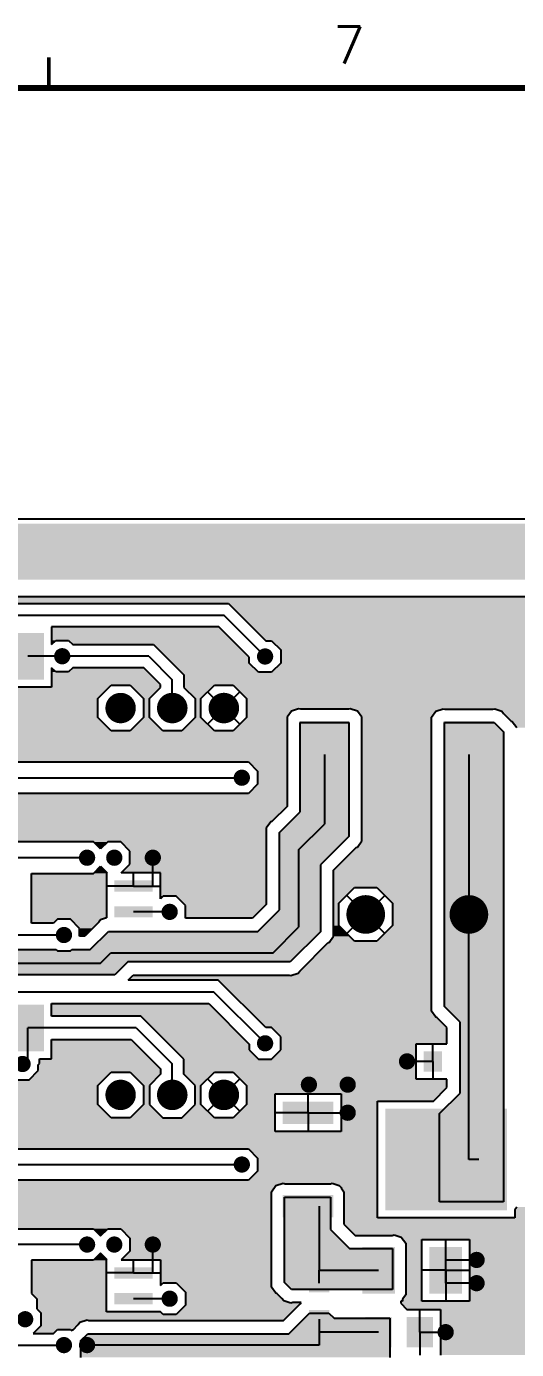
# Model space of a CAD drawing. Extents: x 295 to 953, y 10 to 290.
# Drawn here: x 782.7 to 822.5, y 182.5 to 290 of the extents above; entities that cross this region are included whole.
import ezdxf
from ezdxf.enums import TextEntityAlignment as Align

# ---------------------------------------------------------------- set-up
doc = ezdxf.new("R2010")
doc.units = 0
doc.header["$LTSCALE"] = 5
doc.header["$MEASUREMENT"] = 0
doc.layers.get('0').update_dxf_attribs({"linetype": 'CONTINUOUS', "lineweight": 25})
for name, color, linetype in [('L4-BOTTOM_GBR', 6, 'CONTINUOUS'), ('문자', 4, 'CONTINUOUS'), ('테두리', 3, 'CONTINUOUS')]:
    doc.layers.add(name, color=color, linetype=linetype)
doc.styles.get("Standard").update_dxf_attribs({"font": 'simplex.shx'})

# ---------------------------------------------------------------- blocks, each defined once
blk = doc.blocks.new('C')
at = {"layer": '테두리'}
for points, const_width in [([(307.5, 287.5), (307.5, 285)], 0.3), ([(15, 285), (15, 15), (405, 15), (405, 285), (15, 285)], 0.5)]:
    blk.add_lwpolyline(points, dxfattribs=dict(at, const_width=const_width))
at = {"layer": '문자'}
blk.add_text('7', height=3, dxfattribs=at).set_placement((331.88, 288.5), align=Align.MIDDLE)

msp = doc.modelspace()

# ---------------------------------------------------------------- linework, layer by layer
at = {"color": 7}
for points, const_width in [([(785.9, 238.83, -1), (785.24, 238.83, -1)], 0.66), ([(802.38, 238.81, -1), (801.72, 238.81, -1)], 0.66), ([(790.93, 234.62, -1), (789.7, 234.62, -1)], 1.24), ([(795.13, 234.62, -1), (793.89, 234.62, -1)], 1.24), ([(799.32, 234.62, -1), (798.08, 234.62, -1)], 1.24), ([(800.49, 228.96, -1), (799.83, 228.96, -1)], 0.66), ([(787.92, 222.46, -1), (787.26, 222.46, -1)], 0.66), ([(790.13, 222.46, -1), (789.47, 222.46, -1)], 0.66), ([(793.26, 222.46, -1), (792.6, 222.46, -1)], 0.66), ([(811.01, 217.85, -1), (809.44, 217.85, -1)], 1.57), ([(819.39, 217.85, -1), (817.82, 217.85, -1)], 1.57), ([(794.63, 218.06, -1), (793.97, 218.06, -1)], 0.66), ([(786.04, 216.18, -1), (785.38, 216.18, -1)], 0.66), ([(802.38, 207.38, -1), (801.72, 207.38, -1)], 0.66), ([(813.91, 205.91, -1), (813.25, 205.91, -1)], 0.66), ([(782.68, 205.7, -1), (782.02, 205.7, -1)], 0.66), ([(790.93, 203.19, -1), (789.7, 203.19, -1)], 1.24), ([(795.13, 203.19, -1), (793.89, 203.19, -1)], 1.24), ([(799.32, 203.19, -1), (798.08, 203.19, -1)], 1.24), ([(805.94, 204.02, -1), (805.28, 204.02, -1)], 0.66), ([(809.09, 204.02, -1), (808.43, 204.02, -1)], 0.66), ([(809.09, 201.74, -1), (808.43, 201.74, -1)], 0.66), ([(800.49, 197.53, -1), (799.83, 197.53, -1)], 0.66), ([(787.92, 191.03, -1), (787.26, 191.03, -1)], 0.66), ([(790.13, 191.03, -1), (789.47, 191.03, -1)], 0.66), ([(793.26, 191.03, -1), (792.6, 191.03, -1)], 0.66), ([(819.56, 189.78, -1), (818.9, 189.78, -1)], 0.66), ([(819.56, 187.89, -1), (818.9, 187.89, -1)], 0.66), ([(794.63, 186.63, -1), (793.97, 186.63, -1)], 0.66), ([(782.89, 184.96, -1), (782.23, 184.96, -1)], 0.66), ([(817.05, 183.91, -1), (816.39, 183.91, -1)], 0.66), ([(786.04, 182.86, -1), (785.38, 182.86, -1)], 0.66), ([(787.92, 182.86, -1), (787.26, 182.86, -1)], 0.66)]:
    msp.add_lwpolyline(points, format="xyb", close=True, dxfattribs=dict(at, const_width=const_width))
for points in [[(781.45, 240.73), (781.45, 236.93), (784.09, 240.73), (784.09, 236.93)], [(804.81, 233.57), (804.81, 228.12), (808.93, 233.57), (808.93, 228.12)], [(816.54, 233.57), (816.54, 228.12), (820.67, 233.57), (820.67, 228.12)], [(789.8, 220.61), (789.8, 219.71), (792.93, 220.61), (792.93, 219.71)], [(789.8, 218.52), (789.8, 217.61), (792.93, 218.52), (792.93, 217.61)], [(781.45, 210.53), (781.45, 206.74), (784.09, 210.53), (784.09, 206.74)], [(814.93, 206.74), (814.93, 205.09), (816.41, 206.74), (816.41, 205.09)], [(817.86, 206.74), (817.86, 205.09), (819.35, 206.74), (819.35, 205.09)], [(803.47, 202.65), (803.47, 200.83), (807.6, 202.65), (807.6, 200.83)], [(811.81, 202.07), (811.81, 193.82), (821.71, 202.07), (821.71, 193.82)], [(816.46, 198.85), (816.46, 197.05), (820.57, 198.85), (820.57, 197.05)], [(803.47, 195.06), (803.47, 193.24), (807.6, 195.06), (807.6, 193.24)], [(809.95, 190.83), (809.95, 187.04), (812.59, 190.83), (812.59, 187.04)], [(815.4, 190.83), (815.4, 187.04), (818.04, 190.83), (818.04, 187.04)], [(789.8, 189.18), (789.8, 188.27), (792.93, 189.18), (792.93, 188.27)], [(805.63, 188.63), (805.63, 187.15), (807.28, 188.63), (807.28, 187.15)], [(789.8, 187.09), (789.8, 186.18), (792.93, 187.09), (792.93, 186.18)], [(805.63, 185.7), (805.63, 184.21), (807.28, 185.7), (807.28, 184.21)], [(810.2, 185.15), (810.2, 182.67), (812.34, 185.15), (812.34, 182.67)], [(813.55, 185.15), (813.55, 182.67), (815.7, 185.15), (815.7, 182.67)]]:
    msp.add_solid(points, dxfattribs=at)
at = {"layer": 'L4-BOTTOM_GBR', "color": 7}
for p, q in [((508.78, 250), (868.48, 250)), ((520.38, 243.69), (853.92, 243.69)), ((774.87, 243.11), (799.09, 243.11)), ((799.09, 243.11), (802.11, 240.09)), ((774.02, 242.16), (798.7, 242.16)), ((802.05, 238.81), (798.7, 242.16)), ((784.71, 241.21), (784.71, 239.78)), ((798.3, 241.21), (784.71, 241.21)), ((800.77, 238.75), (798.3, 241.21)), ((784.71, 239.78), (785.04, 240.11)), ((785.04, 240.11), (786.09, 240.11)), ((786.09, 240.11), (786.42, 239.78)), ((786.42, 239.78), (792.99, 239.78)), ((792.99, 239.78), (795.46, 237.32)), ((802.11, 240.09), (802.58, 240.09)), ((802.58, 240.09), (803.33, 239.34)), ((785.57, 238.83), (782.77, 238.83)), ((792.6, 238.83), (785.57, 238.83)), ((792.6, 238.83), (794.51, 236.92)), ((800.77, 238.28), (800.77, 238.75)), ((803.33, 239.34), (803.33, 238.28)), ((784.71, 237.88), (784.71, 236.31)), ((785.04, 237.55), (784.71, 237.88)), ((786.42, 237.88), (786.09, 237.55)), ((792.21, 237.88), (786.42, 237.88)), ((793.56, 236.53), (792.21, 237.88)), ((801.52, 237.53), (800.77, 238.28)), ((803.33, 238.28), (802.58, 237.53)), ((786.09, 237.55), (785.04, 237.55)), ((793.56, 236.3), (793.56, 236.53)), ((794.51, 234.62), (794.51, 236.92)), ((795.46, 237.32), (795.46, 236.3)), ((802.58, 237.53), (801.52, 237.53)), ((784.71, 236.31), (780.83, 236.31)), ((788.46, 235.39), (789.55, 236.47)), ((789.55, 236.47), (791.08, 236.47)), ((791.08, 236.47), (792.17, 235.39)), ((792.65, 235.39), (793.56, 236.3)), ((795.46, 236.3), (796.36, 235.39)), ((796.84, 235.39), (797.93, 236.47)), ((798.7, 234.62), (797.38, 235.93)), ((797.93, 236.47), (799.47, 236.47)), ((798.7, 234.62), (800.01, 235.93)), ((799.47, 236.47), (800.55, 235.39)), ((788.46, 233.85), (788.46, 235.39)), ((792.17, 235.39), (792.17, 233.85)), ((792.65, 233.85), (792.65, 235.39)), ((796.36, 235.39), (796.36, 233.85)), ((796.84, 233.85), (796.84, 235.39)), ((798.7, 234.62), (797.38, 233.31)), ((798.7, 234.62), (800.01, 233.31)), ((800.55, 235.39), (800.55, 233.85)), ((804.19, 234.38), (803.83, 233.88)), ((804.77, 234.57), (804.19, 234.38)), ((804.92, 234.52), (804.77, 234.57)), ((808.82, 234.52), (804.92, 234.52)), ((808.97, 234.57), (808.82, 234.52)), ((809.55, 234.38), (808.97, 234.57)), ((809.91, 233.88), (809.55, 234.38)), ((815.56, 233.88), (815.92, 234.38)), ((815.92, 234.38), (816.51, 234.57)), ((816.51, 234.57), (816.66, 234.52)), ((816.66, 234.52), (820.55, 234.52)), ((820.55, 234.52), (820.7, 234.57)), ((820.7, 234.57), (821.29, 234.38)), ((821.29, 234.38), (821.42, 234.19)), ((789.55, 232.76), (788.46, 233.85)), ((792.17, 233.85), (791.08, 232.76)), ((793.74, 232.76), (792.65, 233.85)), ((796.36, 233.85), (795.28, 232.76)), ((797.93, 232.76), (796.84, 233.85)), ((800.55, 233.85), (799.47, 232.76)), ((803.83, 233.88), (803.83, 226.63)), ((804.9, 233.45), (808.84, 233.45)), ((804.9, 226.19), (804.9, 233.45)), ((808.84, 233.45), (808.84, 224.19)), ((809.91, 223.83), (809.91, 233.88)), ((815.56, 210), (815.56, 233.88)), ((816.63, 233.45), (820.65, 233.45)), ((816.63, 210.36), (816.63, 233.45)), ((820.65, 233.45), (821.41, 232.68)), ((821.42, 234.19), (822.05, 233.56)), ((822.05, 233.56), (822.12, 233.54)), ((822.12, 233.54), (822.49, 233.04)), ((791.08, 232.76), (789.55, 232.76)), ((795.28, 232.76), (793.74, 232.76)), ((799.47, 232.76), (797.93, 232.76)), ((821.41, 232.68), (821.41, 194.51)), ((775.55, 230.24), (800.69, 230.24)), ((800.69, 230.24), (801.44, 229.49)), ((806.87, 230.85), (806.87, 225.19)), ((818.6, 230.85), (818.6, 217.85)), ((801.44, 229.49), (801.44, 228.43)), ((775.02, 228.96), (800.16, 228.96)), ((801.44, 228.43), (800.69, 227.68)), ((800.69, 227.68), (774.49, 227.68)), ((803.83, 226.63), (802.59, 225.39)), ((803.22, 224.51), (804.9, 226.19)), ((802.51, 225.37), (802.15, 224.87)), ((802.15, 224.87), (802.15, 218.67)), ((802.59, 225.39), (802.51, 225.37)), ((804.77, 223.09), (806.87, 225.19)), ((788.12, 223.74), (780.54, 223.74)), ((788.69, 223.17), (788.12, 223.74)), ((789.27, 223.74), (788.69, 223.17)), ((790.33, 223.74), (789.27, 223.74)), ((791.07, 222.99), (790.33, 223.74)), ((803.22, 218.22), (803.22, 224.51)), ((808.84, 224.19), (806.54, 221.89)), ((809.55, 223.33), (809.91, 223.83)), ((791.07, 221.94), (791.07, 222.99)), ((804.77, 223.09), (804.77, 216.81)), ((807.61, 221.44), (809.48, 223.31)), ((809.48, 223.31), (809.55, 223.33)), ((787.59, 222.46), (779, 222.46)), ((788.12, 221.19), (788.69, 221.76)), ((788.69, 221.76), (789.22, 221.23)), ((790.37, 221.23), (791.07, 221.94)), ((792.93, 220.16), (792.93, 222.46)), ((806.54, 221.89), (806.54, 216.44)), ((783.07, 221.19), (788.12, 221.19)), ((783.07, 217.13), (783.07, 221.19)), ((789.18, 221.23), (789.18, 217.57)), ((789.22, 221.23), (789.18, 221.23)), ((793.55, 221.23), (790.37, 221.23)), ((791.36, 220.16), (791.36, 221.23)), ((791.36, 220.16), (791.36, 221.23)), ((793.55, 219.13), (793.55, 221.23)), ((807.61, 216.08), (807.61, 221.44)), ((791.36, 220.16), (789.18, 220.16)), ((791.36, 220.16), (789.18, 220.16)), ((791.36, 220.16), (793.55, 220.16)), ((791.36, 220.16), (793.55, 220.16)), ((791.36, 220.16), (792.93, 220.16)), ((793.77, 219.34), (793.55, 219.13)), ((794.83, 219.34), (793.77, 219.34)), ((795.58, 218.59), (794.83, 219.34)), ((808.04, 218.76), (809.32, 220.04)), ((810.22, 217.85), (808.68, 219.4)), ((809.32, 220.04), (811.13, 220.04)), ((810.22, 217.85), (811.77, 219.4)), ((811.13, 220.04), (812.41, 218.76)), ((795.58, 217.55), (795.58, 218.59)), ((802.15, 218.67), (801.03, 217.55)), ((808.04, 216.95), (808.04, 218.76)), ((812.41, 218.76), (812.41, 216.95)), ((785.18, 217.46), (784.85, 217.13)), ((786.23, 217.46), (785.18, 217.46)), ((786.98, 216.71), (786.23, 217.46)), ((788.54, 217.22), (787.41, 216.08)), ((788.68, 217.4), (788.54, 217.22)), ((789.18, 217.57), (788.68, 217.4)), ((794.3, 218.06), (791.36, 218.06)), ((801.03, 217.55), (795.58, 217.55)), ((801.47, 216.47), (803.22, 218.22)), ((810.22, 217.85), (808.68, 216.31)), ((810.22, 217.85), (811.77, 216.31)), ((818.6, 205.91), (818.6, 217.85)), ((785.71, 216.18), (769.36, 216.18)), ((784.85, 217.13), (783.07, 217.13)), ((786.98, 216.08), (786.98, 216.71)), ((787.41, 216.08), (786.98, 216.08)), ((787.85, 215.01), (789.32, 216.47)), ((789.32, 216.47), (801.47, 216.47)), ((802.68, 214.71), (804.77, 216.81)), ((806.54, 216.44), (804.09, 214)), ((807.25, 215.58), (807.61, 216.08)), ((809.32, 215.67), (808.04, 216.95)), ((812.41, 216.95), (811.13, 215.67)), ((764.7, 215.01), (785.07, 215.01)), ((785.07, 215.01), (785.18, 214.9)), ((786.23, 214.9), (786.34, 215.01)), ((786.34, 215.01), (787.85, 215.01)), ((804.87, 213.25), (807.17, 215.56)), ((807.17, 215.56), (807.25, 215.58)), ((811.13, 215.67), (809.32, 215.67)), ((785.18, 214.9), (786.23, 214.9)), ((788.64, 213.87), (789.48, 214.71)), ((802.68, 214.71), (789.48, 214.71)), ((790.89, 214), (789.85, 212.95)), ((804.09, 214), (790.89, 214)), ((789.85, 212.95), (760.61, 212.95)), ((788.64, 213.87), (764.33, 213.87)), ((790.93, 212.52), (791.34, 212.92)), ((791.34, 212.92), (804, 212.92)), ((804, 212.92), (804.15, 212.88)), ((804.15, 212.88), (804.73, 213.07)), ((804.73, 213.07), (804.87, 213.25)), ((798.25, 212.52), (790.93, 212.52)), ((802.11, 208.66), (798.25, 212.52)), ((774.81, 211.57), (797.86, 211.57)), ((802.05, 207.38), (797.86, 211.57)), ((784.71, 210.62), (797.47, 210.62)), ((784.71, 209.58), (784.71, 210.62)), ((797.47, 210.62), (800.77, 207.31)), ((815.92, 209.5), (815.56, 210)), ((817.89, 209.1), (816.63, 210.36)), ((791.57, 208.63), (782.77, 208.63)), ((782.77, 206.12), (782.77, 208.63)), ((791.97, 209.58), (784.71, 209.58)), ((791.57, 208.63), (794.51, 205.7)), ((795.46, 206.09), (791.97, 209.58)), ((802.58, 208.66), (802.11, 208.66)), ((803.33, 207.91), (802.58, 208.66)), ((816, 209.48), (815.92, 209.5)), ((816.82, 208.66), (816, 209.48)), ((816.82, 207.35), (816.82, 208.66)), ((817.89, 203.34), (817.89, 209.1)), ((784.71, 207.69), (791.18, 207.69)), ((784.71, 206.12), (784.71, 207.69)), ((791.18, 207.69), (793.56, 205.31)), ((803.33, 206.85), (803.33, 207.91)), ((800.77, 207.31), (800.77, 206.85)), ((800.77, 206.85), (801.52, 206.1)), ((802.58, 206.1), (803.33, 206.85)), ((814.31, 207.35), (816.82, 207.35)), ((814.31, 204.47), (814.31, 207.35)), ((815.67, 205.91), (815.67, 207.35)), ((782.35, 205.7), (782.77, 206.12)), ((783.63, 205.64), (783.72, 205.73)), ((783.63, 205.17), (783.63, 205.64)), ((783.72, 206.12), (784.71, 206.12)), ((783.72, 205.73), (783.72, 206.12)), ((794.51, 203.19), (794.51, 205.7)), ((795.46, 204.86), (795.46, 206.09)), ((801.52, 206.1), (802.58, 206.1)), ((815.67, 205.91), (813.58, 205.91)), ((815.67, 205.91), (814.31, 205.91)), ((815.67, 205.91), (815.67, 204.47)), ((818.6, 197.95), (818.6, 205.91)), ((781.82, 204.42), (782.88, 204.42)), ((782.88, 204.42), (783.63, 205.17)), ((788.46, 203.96), (789.55, 205.04)), ((789.55, 205.04), (791.08, 205.04)), ((791.08, 205.04), (792.17, 203.96)), ((793.56, 204.86), (792.65, 203.96)), ((793.56, 205.31), (793.56, 204.86)), ((796.36, 203.96), (795.46, 204.86)), ((796.84, 203.96), (797.93, 205.04)), ((798.7, 203.19), (797.38, 204.5)), ((797.93, 205.04), (799.47, 205.04)), ((798.7, 203.19), (800.01, 204.5)), ((799.47, 205.04), (800.55, 203.96)), ((816.82, 204.47), (814.31, 204.47)), ((816.82, 203.79), (816.82, 204.47)), ((788.46, 202.42), (788.46, 203.96)), ((792.17, 203.96), (792.17, 202.42)), ((792.65, 203.96), (792.65, 202.42)), ((796.36, 202.42), (796.36, 203.96)), ((796.84, 202.42), (796.84, 203.96)), ((798.7, 203.19), (797.38, 201.87)), ((798.7, 203.19), (800.01, 201.87)), ((800.55, 203.96), (800.55, 202.42)), ((802.86, 203.27), (808.22, 203.27)), ((802.86, 200.22), (802.86, 203.27)), ((805.54, 201.74), (805.54, 203.27)), ((808.22, 203.27), (808.22, 200.22)), ((815.72, 202.69), (816.82, 203.79)), ((816.21, 201.67), (817.89, 203.34)), ((789.55, 201.33), (788.46, 202.42)), ((792.17, 202.42), (791.08, 201.33)), ((792.65, 202.42), (793.74, 201.33)), ((795.28, 201.33), (796.36, 202.42)), ((797.93, 201.33), (796.84, 202.42)), ((800.55, 202.42), (799.47, 201.33)), ((811.19, 202.69), (815.72, 202.69)), ((811.19, 193.2), (811.19, 202.69)), ((791.08, 201.33), (789.55, 201.33)), ((793.74, 201.33), (795.28, 201.33)), ((799.47, 201.33), (797.93, 201.33)), ((805.54, 201.74), (802.86, 201.74)), ((805.54, 201.74), (805.54, 200.22)), ((805.54, 201.74), (808.22, 201.74)), ((806.44, 201.74), (808.76, 201.74)), ((816.21, 194.51), (816.21, 201.67)), ((808.22, 200.22), (802.86, 200.22)), ((775.55, 198.81), (800.69, 198.81)), ((800.69, 198.81), (801.44, 198.06)), ((801.44, 198.06), (801.44, 197)), ((819.4, 197.95), (818.6, 197.95)), ((775.02, 197.53), (800.16, 197.53)), ((801.44, 197), (800.69, 196.25)), ((800.69, 196.25), (774.49, 196.25)), ((802.57, 195.32), (802.93, 195.82)), ((802.93, 195.82), (803.52, 196.01)), ((803.52, 196.01), (803.67, 195.96)), ((803.67, 195.96), (807.35, 195.96)), ((807.35, 195.96), (807.5, 196.01)), ((807.5, 196.01), (808.08, 195.82)), ((808.08, 195.82), (808.19, 195.68)), ((808.19, 195.68), (808.22, 195.68)), ((808.22, 195.68), (808.22, 195.64)), ((802.57, 187.58), (802.57, 195.32)), ((803.64, 194.89), (807.37, 194.89)), ((803.64, 187.94), (803.64, 194.89)), ((807.37, 194.89), (807.37, 192.24)), ((808.22, 195.64), (808.45, 195.32)), ((808.45, 195.32), (808.45, 192.68)), ((806.44, 194.15), (806.45, 194.15)), ((806.45, 194.15), (806.45, 188.94)), ((821.41, 194.51), (816.21, 194.51)), ((822.49, 194.08), (822.33, 193.85)), ((822.33, 193.85), (822.33, 193.2)), ((808.45, 192.68), (809.36, 191.77)), ((822.33, 193.2), (811.19, 193.2)), ((780.54, 192.31), (788.12, 192.31)), ((788.12, 192.31), (788.69, 191.74)), ((788.69, 191.74), (789.27, 192.31)), ((789.27, 192.31), (790.33, 192.31)), ((790.33, 192.31), (791.07, 191.56)), ((791.07, 191.56), (791.07, 190.5)), ((807.37, 192.24), (808.91, 190.7)), ((809.36, 191.77), (812.38, 191.77)), ((812.38, 191.77), (812.53, 191.82)), ((812.53, 191.82), (813.11, 191.63)), ((813.11, 191.63), (813.48, 191.13)), ((814.78, 191.45), (818.66, 191.45)), ((814.78, 186.42), (814.78, 191.45)), ((816.72, 188.94), (816.72, 191.45)), ((818.66, 191.45), (818.66, 186.42)), ((787.59, 191.03), (779, 191.03)), ((788.69, 190.33), (788.12, 189.75)), ((789.22, 189.8), (788.69, 190.33)), ((791.07, 190.5), (790.37, 189.8)), ((792.93, 188.73), (792.93, 191.03)), ((808.91, 190.7), (812.4, 190.7)), ((812.4, 190.7), (812.4, 187.38)), ((813.48, 191.13), (813.48, 186.95)), ((783.07, 189.75), (783.07, 187.04)), ((788.12, 189.75), (783.07, 189.75)), ((789.18, 189.8), (789.22, 189.8)), ((789.18, 185.56), (789.18, 189.8)), ((790.37, 189.8), (793.55, 189.8)), ((791.36, 188.73), (791.36, 189.8)), ((793.55, 189.8), (793.55, 187.69)), ((816.72, 189.78), (819.23, 189.78)), ((816.72, 188.94), (816.72, 189.78)), ((791.36, 188.73), (789.18, 188.73)), ((791.36, 188.73), (793.55, 188.73)), ((791.36, 188.73), (792.93, 188.73)), ((806.45, 188.94), (811.27, 188.94)), ((806.45, 187.89), (806.45, 188.94)), ((816.72, 188.94), (814.78, 188.94)), ((816.72, 188.94), (816.72, 186.42)), ((816.72, 188.94), (818.66, 188.94)), ((816.72, 187.89), (816.72, 188.94)), ((793.55, 187.69), (793.77, 187.91)), ((793.77, 187.91), (794.83, 187.91)), ((794.83, 187.91), (795.58, 187.16)), ((795.58, 187.16), (795.58, 186.1)), ((802.93, 187.08), (802.57, 187.58)), ((803.01, 187.06), (802.93, 187.08)), ((803.42, 186.64), (803.01, 187.06)), ((804.2, 187.38), (803.64, 187.94)), ((812.4, 187.38), (804.2, 187.38)), ((819.23, 187.89), (816.72, 187.89)), ((783.07, 187.04), (783.51, 186.61)), ((783.51, 186.61), (783.51, 185.81)), ((794.3, 186.63), (791.36, 186.63)), ((795.58, 186.1), (794.83, 185.35)), ((803.56, 186.45), (803.42, 186.64)), ((803.54, 184.86), (804.89, 186.2)), ((804.15, 186.26), (803.56, 186.45)), ((804.3, 186.31), (804.15, 186.26)), ((804.97, 186.31), (804.3, 186.31)), ((804.89, 186.2), (804.97, 186.31)), ((813.07, 186.42), (813.07, 186.26)), ((813.21, 186.42), (813.07, 186.42)), ((813.07, 186.26), (813.57, 185.76)), ((813.48, 186.95), (813.21, 186.58)), ((813.21, 186.58), (813.21, 186.42)), ((818.66, 186.42), (814.78, 186.42)), ((783.51, 185.81), (783.84, 185.48)), ((783.84, 185.48), (783.84, 184.43)), ((787.01, 184.71), (787.59, 184.91)), ((787.59, 184.91), (787.74, 184.86)), ((793.55, 185.56), (789.18, 185.56)), ((793.55, 185.57), (793.55, 185.56)), ((793.77, 185.35), (793.55, 185.57)), ((794.83, 185.35), (793.77, 185.35)), ((803.99, 183.78), (805.66, 185.46)), ((805.66, 185.46), (807.24, 185.46)), ((806.45, 184.96), (806.45, 183.91)), ((807.24, 185.46), (807.66, 185.04)), ((807.66, 185.04), (812.19, 185.04)), ((812.19, 185.04), (812.19, 181.86)), ((813.57, 185.76), (816.31, 185.76)), ((814.62, 183.91), (814.62, 185.76)), ((816.31, 185.76), (816.31, 182.05)), ((783.84, 184.43), (783.22, 183.81)), ((784.85, 183.81), (785.18, 184.14)), ((785.18, 184.14), (786.23, 184.14)), ((786.23, 184.14), (786.34, 184.03)), ((786.34, 184.03), (786.38, 184.09)), ((786.38, 184.09), (786.45, 184.11)), ((786.45, 184.11), (786.87, 184.53)), ((786.87, 184.53), (787.01, 184.71)), ((787.74, 184.86), (803.54, 184.86)), ((806.45, 183.91), (806.45, 182.86)), ((811.27, 183.91), (806.45, 183.91)), ((814.62, 183.91), (814.62, 182.05)), ((814.62, 183.91), (816.31, 183.91)), ((814.62, 183.91), (816.72, 183.91)), ((769.99, 182.86), (785.71, 182.86)), ((783.22, 183.81), (784.85, 183.81)), ((787.09, 183.23), (787.64, 183.78)), ((787.09, 181.86), (787.09, 183.23)), ((806.45, 182.86), (787.59, 182.86)), ((787.64, 183.78), (803.99, 183.78))]:
    msp.add_line(p, q, dxfattribs=at)
for points in [[(868.07, 249.18), (867.65, 249.59), (508.53, 249.18), (508.94, 249.59)], [(867.65, 249.59), (867.65, 249.59), (508.94, 249.59), (867.65, 249.59)], [(868.07, 246.53), (868.07, 249.18), (505.89, 246.53), (508.53, 249.18)], [(868.07, 245.05), (868.07, 246.53), (505.89, 245.05), (505.89, 246.53)], [(868.07, 245.05), (868.07, 245.05), (856.52, 245.05), (505.89, 245.05)], [(853.92, 243.44), (853.92, 243.69), (520.13, 243.44), (520.38, 243.69)], [(853.92, 243.44), (853.92, 243.44), (774.54, 243.44), (773.49, 243.44)], [(853.92, 243.11), (853.92, 243.44), (774.87, 243.11), (774.54, 243.44)], [(853.92, 243.11), (853.92, 243.11), (799.09, 243.11), (774.87, 243.11)], [(853.92, 240.09), (853.92, 243.11), (802.11, 240.09), (799.09, 243.11)], [(799.41, 240.11), (798.3, 241.21), (784.71, 240.11), (784.71, 241.21)], [(798.3, 241.21), (798.3, 241.21), (784.71, 241.21), (797.93, 241.21)], [(798.3, 241.21), (798.3, 241.21), (797.93, 241.21), (798.3, 241.21)], [(784.71, 239.78), (785.04, 240.11), (784.71, 239.78), (784.71, 240.11)], [(799.41, 240.11), (799.41, 240.11), (786.09, 240.11), (785.04, 240.11)], [(799.74, 239.78), (799.41, 240.11), (786.42, 239.78), (786.09, 240.11)], [(799.74, 239.78), (799.74, 239.78), (792.99, 239.78), (786.42, 239.78)], [(800.77, 238.75), (799.74, 239.78), (794.02, 238.75), (792.99, 239.78)], [(853.92, 240.09), (853.92, 240.09), (802.58, 240.09), (802.11, 240.09)], [(853.92, 239.34), (853.92, 240.09), (803.33, 239.34), (802.58, 240.09)], [(800.77, 238.28), (800.77, 238.75), (794.49, 238.28), (794.02, 238.75)], [(853.92, 238.28), (853.92, 239.34), (803.33, 238.28), (803.33, 239.34)], [(785.04, 237.55), (784.71, 237.88), (784.71, 237.55), (784.71, 237.88)], [(792.54, 237.55), (792.21, 237.88), (786.09, 237.55), (786.42, 237.88)], [(792.21, 237.88), (792.21, 237.88), (789.55, 237.88), (792.21, 237.88)], [(801.52, 237.53), (800.77, 238.28), (795.24, 237.53), (794.49, 238.28)], [(853.92, 237.53), (853.92, 238.28), (802.58, 237.53), (803.33, 238.28)], [(793.56, 236.53), (792.54, 237.55), (784.71, 236.53), (784.71, 237.55)], [(793.56, 236.47), (793.56, 236.53), (784.71, 236.47), (784.71, 236.53)], [(853.92, 237.32), (853.92, 237.53), (795.46, 237.32), (795.24, 237.53)], [(853.92, 236.47), (853.92, 237.32), (795.46, 236.47), (795.46, 237.32)], [(788.46, 235.39), (789.38, 236.31), (774.62, 235.39), (774.62, 236.31)], [(789.38, 236.31), (789.55, 236.47), (784.71, 236.31), (784.71, 236.47)], [(793.56, 236.47), (793.56, 236.47), (791.08, 236.47), (789.55, 236.47)], [(793.56, 236.3), (793.56, 236.47), (791.26, 236.3), (791.08, 236.47)], [(792.65, 235.39), (793.56, 236.3), (792.17, 235.39), (791.26, 236.3)], [(797.75, 236.3), (797.93, 236.47), (795.46, 236.3), (795.46, 236.47)], [(796.84, 235.39), (797.75, 236.3), (796.36, 235.39), (795.46, 236.3)], [(853.92, 236.47), (853.92, 236.47), (799.47, 236.47), (797.93, 236.47)], [(853.92, 235.39), (853.92, 236.47), (800.55, 235.39), (799.47, 236.47)], [(788.46, 233.85), (788.46, 235.39), (774.62, 233.85), (774.62, 235.39)], [(792.65, 233.85), (792.65, 235.39), (792.17, 233.85), (792.17, 235.39)], [(796.84, 233.85), (796.84, 235.39), (796.36, 233.85), (796.36, 235.39)], [(853.92, 234.57), (853.92, 235.39), (800.55, 234.57), (800.55, 235.39)], [(804.19, 234.38), (804.77, 234.57), (800.55, 234.38), (800.55, 234.57)], [(803.83, 233.88), (804.19, 234.38), (800.55, 233.88), (800.55, 234.38)], [(808.82, 234.52), (808.97, 234.57), (804.92, 234.52), (804.77, 234.57)], [(815.92, 234.38), (816.51, 234.57), (809.55, 234.38), (808.97, 234.57)], [(815.56, 233.88), (815.92, 234.38), (809.91, 233.88), (809.55, 234.38)], [(820.55, 234.52), (820.7, 234.57), (816.66, 234.52), (816.51, 234.57)], [(853.92, 234.38), (853.92, 234.57), (821.29, 234.38), (820.7, 234.57)], [(853.92, 234.19), (853.92, 234.38), (821.42, 234.19), (821.29, 234.38)], [(789.55, 232.76), (788.46, 233.85), (774.62, 232.76), (774.62, 233.85)], [(793.74, 232.76), (792.65, 233.85), (791.08, 232.76), (792.17, 233.85)], [(797.93, 232.76), (796.84, 233.85), (795.28, 232.76), (796.36, 233.85)], [(803.83, 232.76), (803.83, 233.85), (799.47, 232.76), (800.55, 233.85)], [(803.83, 233.85), (803.83, 233.88), (800.55, 233.85), (800.55, 233.88)], [(808.84, 226.19), (808.84, 233.45), (804.9, 226.19), (804.9, 233.45)], [(808.84, 233.45), (808.84, 233.45), (804.9, 233.45), (808.84, 233.45)], [(815.56, 223.83), (815.56, 233.88), (809.91, 223.83), (809.91, 233.88)], [(821.41, 232.68), (820.65, 233.45), (816.63, 232.68), (816.63, 233.45)], [(820.65, 233.45), (820.65, 233.45), (816.63, 233.45), (820.65, 233.45)], [(853.92, 233.59), (853.92, 234.19), (822.02, 233.59), (821.42, 234.19)], [(831.04, 233.56), (831.07, 233.59), (822.05, 233.56), (822.02, 233.59)], [(831.01, 233.54), (831.04, 233.56), (822.12, 233.54), (822.05, 233.56)], [(830.52, 233.04), (831.01, 233.54), (822.49, 233.04), (822.12, 233.54)], [(803.83, 231.17), (803.83, 232.76), (774.62, 231.17), (774.62, 232.76)], [(821.41, 210.36), (821.41, 232.68), (816.63, 210.36), (816.63, 232.68)], [(803.83, 230.24), (803.83, 231.17), (775.55, 230.24), (774.62, 231.17)], [(803.83, 230.24), (803.83, 230.24), (800.69, 230.24), (775.55, 230.24)], [(803.83, 229.49), (803.83, 230.24), (801.44, 229.49), (800.69, 230.24)], [(803.83, 228.43), (803.83, 229.49), (801.44, 228.43), (801.44, 229.49)], [(803.83, 227.68), (803.83, 228.43), (800.69, 227.68), (801.44, 228.43)], [(803.83, 226.63), (803.83, 226.96), (768.84, 226.63), (769.17, 226.96)], [(803.83, 226.96), (803.83, 227.68), (769.17, 226.96), (769.17, 227.68)], [(802.82, 225.63), (803.04, 225.84), (768.63, 225.63), (768.84, 225.84)], [(803.04, 225.84), (803.83, 226.63), (768.84, 225.84), (768.84, 226.63)], [(808.84, 224.51), (808.84, 226.19), (803.22, 224.51), (804.9, 226.19)], [(802.59, 225.39), (802.82, 225.63), (768.63, 225.39), (768.63, 225.63)], [(802.51, 225.37), (802.59, 225.39), (768.63, 225.37), (768.63, 225.39)], [(802.15, 224.87), (802.51, 225.37), (768.63, 224.87), (768.63, 225.37)], [(802.15, 224.16), (802.15, 224.87), (768.63, 224.16), (768.63, 224.87)], [(802.15, 224.09), (802.15, 224.16), (764.16, 224.09), (764.23, 224.16)], [(802.15, 224.16), (802.15, 224.16), (764.23, 224.16), (765.69, 224.16)], [(802.15, 223.9), (802.15, 224.09), (780.42, 223.9), (779.84, 224.09)], [(802.15, 223.74), (802.15, 223.9), (780.54, 223.74), (780.42, 223.9)], [(789.27, 223.74), (789.27, 223.74), (788.12, 223.74), (780.54, 223.74)], [(788.69, 223.17), (789.27, 223.74), (788.69, 223.17), (788.12, 223.74)], [(802.15, 223.74), (802.15, 223.74), (790.33, 223.74), (789.27, 223.74)], [(802.15, 222.99), (802.15, 223.74), (791.07, 222.99), (790.33, 223.74)], [(808.84, 224.19), (808.84, 224.51), (803.22, 224.19), (803.22, 224.51)], [(806.54, 221.89), (808.84, 224.19), (803.22, 221.89), (803.22, 224.19)], [(815.56, 223.33), (815.56, 223.83), (809.55, 223.33), (809.91, 223.83)], [(802.15, 221.94), (802.15, 222.99), (791.07, 221.94), (791.07, 222.99)], [(815.56, 221.44), (815.56, 223.15), (807.61, 221.44), (809.32, 223.15)], [(815.56, 223.15), (815.56, 223.31), (809.32, 223.15), (809.48, 223.31)], [(815.56, 223.31), (815.56, 223.33), (809.48, 223.31), (809.55, 223.33)], [(789.22, 221.23), (788.69, 221.76), (788.17, 221.23), (788.69, 221.76)], [(802.15, 221.23), (802.15, 221.94), (790.37, 221.23), (791.07, 221.94)], [(806.54, 218.22), (806.54, 221.89), (803.22, 218.22), (803.22, 221.89)], [(789.18, 217.57), (789.18, 221.19), (783.07, 217.57), (783.07, 221.19)], [(789.18, 221.19), (789.18, 221.19), (783.07, 221.19), (788.12, 221.19)], [(789.18, 221.19), (789.18, 221.23), (788.12, 221.19), (788.17, 221.23)], [(802.15, 221.23), (802.15, 221.23), (793.55, 221.23), (790.37, 221.23)], [(802.15, 219.34), (802.15, 221.23), (793.55, 219.34), (793.55, 221.23)], [(815.56, 220.04), (815.56, 221.44), (807.61, 220.04), (807.61, 221.44)], [(793.55, 219.13), (793.77, 219.34), (793.55, 219.13), (793.55, 219.34)], [(802.15, 219.34), (802.15, 219.34), (794.83, 219.34), (793.77, 219.34)], [(802.15, 218.67), (802.15, 219.34), (795.5, 218.67), (794.83, 219.34)], [(808.04, 218.76), (809.32, 220.04), (807.61, 218.76), (807.61, 220.04)], [(815.56, 220.04), (815.56, 220.04), (811.13, 220.04), (809.32, 220.04)], [(815.56, 218.76), (815.56, 220.04), (812.41, 218.76), (811.13, 220.04)], [(802.08, 218.59), (802.15, 218.67), (795.58, 218.59), (795.5, 218.67)], [(801.03, 217.55), (802.08, 218.59), (795.58, 217.55), (795.58, 218.59)], [(808.04, 216.95), (808.04, 218.76), (807.61, 216.95), (807.61, 218.76)], [(815.56, 216.95), (815.56, 218.76), (812.41, 216.95), (812.41, 218.76)], [(788.84, 217.46), (789.18, 217.57), (783.07, 217.46), (783.07, 217.57)], [(784.85, 217.13), (785.18, 217.46), (783.07, 217.13), (783.07, 217.46)], [(788.84, 217.46), (788.84, 217.46), (786.23, 217.46), (785.18, 217.46)], [(788.68, 217.4), (788.84, 217.46), (786.29, 217.4), (786.23, 217.46)], [(788.54, 217.22), (788.68, 217.4), (786.48, 217.22), (786.29, 217.4)], [(788.04, 216.71), (788.54, 217.22), (786.98, 216.71), (786.48, 217.22)], [(806.54, 216.47), (806.54, 218.22), (801.47, 216.47), (803.22, 218.22)], [(787.41, 216.08), (788.04, 216.71), (786.98, 216.08), (786.98, 216.71)], [(805.1, 215.01), (806.54, 216.44), (787.85, 215.01), (789.28, 216.44)], [(806.54, 216.44), (806.54, 216.47), (789.28, 216.44), (789.32, 216.47)], [(806.54, 216.47), (806.54, 216.47), (789.32, 216.47), (801.47, 216.47)], [(809.32, 215.67), (808.91, 216.08), (807.31, 215.67), (807.61, 216.08)], [(808.91, 216.08), (808.04, 216.95), (807.61, 216.08), (807.61, 216.95)], [(815.56, 215.67), (815.56, 216.95), (811.13, 215.67), (812.41, 216.95)], [(785.18, 214.9), (785.07, 215.01), (758.66, 214.9), (758.55, 215.01)], [(805, 214.9), (805.1, 215.01), (786.23, 214.9), (786.34, 215.01)], [(805.1, 215.01), (805.1, 215.01), (786.34, 215.01), (787.85, 215.01)], [(815.56, 213.25), (815.56, 215.56), (804.87, 213.25), (807.17, 215.56)], [(815.56, 215.56), (815.56, 215.58), (807.17, 215.56), (807.25, 215.58)], [(815.56, 215.58), (815.56, 215.67), (807.25, 215.58), (807.31, 215.67)], [(804.09, 214), (805, 214.9), (759.56, 214), (758.66, 214.9)], [(789.85, 212.95), (790.89, 214), (760.61, 212.95), (759.56, 214)], [(815.56, 212.52), (815.56, 212.88), (790.93, 212.52), (791.29, 212.88)], [(804.15, 212.88), (804, 212.92), (791.29, 212.88), (791.34, 212.92)], [(804, 212.92), (804, 212.92), (791.34, 212.92), (804, 212.92)], [(815.56, 212.88), (815.56, 213.07), (804.15, 212.88), (804.73, 213.07)], [(815.56, 213.07), (815.56, 213.25), (804.73, 213.07), (804.87, 213.25)], [(815.56, 212.52), (815.56, 212.52), (798.25, 212.52), (790.93, 212.52)], [(815.56, 210), (815.56, 212.52), (800.77, 210), (798.25, 212.52)], [(797.93, 210.16), (797.47, 210.62), (784.71, 210.16), (784.71, 210.62)], [(797.47, 210.62), (797.47, 210.62), (784.71, 210.62), (797.47, 210.62)], [(798.5, 209.58), (797.93, 210.16), (784.71, 209.58), (784.71, 210.16)], [(815.92, 209.5), (815.56, 210), (801.26, 209.5), (800.77, 210)], [(821.41, 209.1), (821.41, 210.36), (817.89, 209.1), (816.63, 210.36)], [(798.5, 209.58), (798.5, 209.58), (791.97, 209.58), (784.71, 209.58)], [(800.77, 207.31), (798.5, 209.58), (794.23, 207.31), (791.97, 209.58)], [(816, 209.48), (815.92, 209.5), (801.29, 209.48), (801.26, 209.5)], [(816.82, 208.66), (816, 209.48), (802.11, 208.66), (801.29, 209.48)], [(816.82, 208.66), (816.82, 208.66), (802.58, 208.66), (802.11, 208.66)], [(816.82, 207.91), (816.82, 208.66), (803.33, 207.91), (802.58, 208.66)], [(821.41, 203.34), (821.41, 209.1), (817.89, 203.34), (817.89, 209.1)], [(792.75, 206.12), (791.18, 207.69), (784.71, 206.12), (784.71, 207.69)], [(791.18, 207.69), (791.18, 207.69), (784.71, 207.69), (789.55, 207.69)], [(791.18, 207.69), (791.18, 207.69), (789.55, 207.69), (791.18, 207.69)], [(816.82, 207.35), (816.82, 207.91), (803.33, 207.35), (803.33, 207.91)], [(800.77, 206.85), (800.77, 207.31), (794.7, 206.85), (794.23, 207.31)], [(801.52, 206.1), (800.77, 206.85), (795.45, 206.1), (794.7, 206.85)], [(814.31, 206.37), (814.31, 206.85), (802.86, 206.37), (803.33, 206.85)], [(814.31, 206.85), (814.31, 207.35), (803.33, 206.85), (803.33, 207.35)], [(793.23, 205.64), (793.14, 205.73), (783.63, 205.64), (783.72, 205.73)], [(793.56, 205.31), (793.23, 205.64), (783.63, 205.31), (783.63, 205.64)], [(793.14, 205.73), (792.75, 206.12), (783.72, 205.73), (783.72, 206.12)], [(792.75, 206.12), (792.75, 206.12), (783.72, 206.12), (784.71, 206.12)], [(814.31, 206.09), (814.31, 206.1), (795.46, 206.09), (795.45, 206.1)], [(814.31, 205.04), (814.31, 206.09), (795.46, 205.04), (795.46, 206.09)], [(814.31, 206.1), (814.31, 206.37), (802.58, 206.1), (802.86, 206.37)], [(788.46, 203.96), (788.93, 204.42), (774.62, 203.96), (774.62, 204.42)], [(788.93, 204.42), (789.55, 205.04), (782.88, 204.42), (783.5, 205.04)], [(793.56, 205.04), (793.56, 205.17), (783.5, 205.04), (783.63, 205.17)], [(793.56, 205.17), (793.56, 205.31), (783.63, 205.17), (783.63, 205.31)], [(793.56, 205.04), (793.56, 205.04), (791.08, 205.04), (789.55, 205.04)], [(793.56, 204.86), (793.56, 205.04), (791.26, 204.86), (791.08, 205.04)], [(792.65, 203.96), (793.56, 204.86), (792.17, 203.96), (791.26, 204.86)], [(797.75, 204.86), (797.93, 205.04), (795.46, 204.86), (795.46, 205.04)], [(796.84, 203.96), (797.75, 204.86), (796.36, 203.96), (795.46, 204.86)], [(814.31, 205.04), (814.31, 205.04), (799.47, 205.04), (797.93, 205.04)], [(814.31, 204.47), (814.31, 205.04), (800.04, 204.47), (799.47, 205.04)], [(816.82, 203.96), (816.82, 204.47), (800.55, 203.96), (800.04, 204.47)], [(788.46, 202.42), (788.46, 203.96), (774.62, 202.42), (774.62, 203.96)], [(792.65, 202.42), (792.65, 203.96), (792.17, 202.42), (792.17, 203.96)], [(796.84, 202.42), (796.84, 203.96), (796.36, 202.42), (796.36, 203.96)], [(816.82, 203.79), (816.82, 203.96), (800.55, 203.79), (800.55, 203.96)], [(816.3, 203.27), (816.82, 203.79), (800.55, 203.27), (800.55, 203.79)], [(802.86, 202.42), (802.86, 203.27), (800.55, 202.42), (800.55, 203.27)], [(816.3, 203.27), (816.3, 203.27), (808.22, 203.27), (802.86, 203.27)], [(815.72, 202.69), (816.3, 203.27), (808.22, 202.69), (808.22, 203.27)], [(821.41, 201.67), (821.41, 203.34), (816.21, 201.67), (817.89, 203.34)], [(789.55, 201.33), (788.46, 202.42), (774.62, 201.33), (774.62, 202.42)], [(793.74, 201.33), (792.65, 202.42), (791.08, 201.33), (792.17, 202.42)], [(797.93, 201.33), (796.84, 202.42), (795.28, 201.33), (796.36, 202.42)], [(802.86, 201.33), (802.86, 202.42), (799.47, 201.33), (800.55, 202.42)], [(811.19, 200.22), (811.19, 202.69), (808.22, 200.22), (808.22, 202.69)], [(802.86, 200.22), (802.86, 201.33), (774.62, 200.22), (774.62, 201.33)], [(821.41, 194.51), (821.41, 201.67), (816.21, 194.51), (816.21, 201.67)], [(811.19, 199.73), (811.19, 200.22), (774.62, 199.73), (774.62, 200.22)], [(811.19, 200.22), (811.19, 200.22), (803.52, 200.22), (808.22, 200.22)], [(811.19, 198.81), (811.19, 199.73), (775.55, 198.81), (774.62, 199.73)], [(811.19, 198.81), (811.19, 198.81), (800.69, 198.81), (775.55, 198.81)], [(811.19, 198.06), (811.19, 198.81), (801.44, 198.06), (800.69, 198.81)], [(811.19, 197), (811.19, 198.06), (801.44, 197), (801.44, 198.06)], [(811.19, 196.25), (811.19, 197), (800.69, 196.25), (801.44, 197)], [(811.19, 196.01), (811.19, 196.25), (769.17, 196.01), (769.17, 196.25)], [(802.93, 195.82), (803.52, 196.01), (769.17, 195.82), (769.17, 196.01)], [(802.72, 195.53), (802.93, 195.82), (769.17, 195.53), (769.17, 195.82)], [(807.35, 195.96), (807.5, 196.01), (803.67, 195.96), (803.52, 196.01)], [(811.19, 195.82), (811.19, 196.01), (808.08, 195.82), (807.5, 196.01)], [(811.19, 195.68), (811.19, 195.82), (808.19, 195.68), (808.08, 195.82)], [(811.19, 195.68), (811.19, 195.68), (808.22, 195.68), (808.19, 195.68)], [(811.19, 195.64), (811.19, 195.68), (808.22, 195.64), (808.22, 195.68)], [(802.57, 195.2), (802.57, 195.32), (768.84, 195.2), (768.96, 195.32)], [(802.57, 194.41), (802.57, 195.2), (768.84, 194.41), (768.84, 195.2)], [(802.57, 195.32), (802.72, 195.53), (768.96, 195.32), (769.17, 195.53)], [(807.37, 192.24), (807.37, 194.89), (803.64, 192.24), (803.64, 194.89)], [(807.37, 194.89), (807.37, 194.89), (803.64, 194.89), (807.37, 194.89)], [(811.19, 195.32), (811.19, 195.64), (808.45, 195.32), (808.22, 195.64)], [(811.19, 193.2), (811.19, 195.32), (808.45, 193.2), (808.45, 195.32)], [(802.57, 194.2), (802.57, 194.41), (768.63, 194.2), (768.84, 194.41)], [(802.57, 192.73), (802.57, 194.2), (768.63, 192.73), (768.63, 194.2)], [(844.64, 193.85), (844.64, 194.08), (822.33, 193.85), (822.49, 194.08)], [(844.64, 193.2), (844.64, 193.85), (822.33, 193.2), (822.33, 193.85)], [(802.57, 192.66), (802.57, 192.73), (764.16, 192.66), (764.23, 192.73)], [(802.57, 192.73), (802.57, 192.73), (764.23, 192.73), (765.69, 192.73)], [(802.57, 192.47), (802.57, 192.66), (780.42, 192.47), (779.84, 192.66)], [(802.57, 192.31), (802.57, 192.47), (780.54, 192.31), (780.42, 192.47)], [(844.64, 193.07), (844.64, 193.2), (808.45, 193.07), (808.45, 193.2)], [(845.03, 192.68), (844.64, 193.07), (808.45, 192.68), (808.45, 193.07)], [(845.72, 191.99), (845.03, 192.68), (809.14, 191.99), (808.45, 192.68)], [(844.64, 193.2), (844.64, 193.2), (814.78, 193.2), (822.33, 193.2)], [(789.27, 192.31), (789.27, 192.31), (788.12, 192.31), (780.54, 192.31)], [(788.69, 191.74), (789.27, 192.31), (788.69, 191.74), (788.12, 192.31)], [(802.57, 192.31), (802.57, 192.31), (790.33, 192.31), (789.27, 192.31)], [(802.57, 191.56), (802.57, 192.31), (791.07, 191.56), (790.33, 192.31)], [(802.57, 190.5), (802.57, 191.56), (791.07, 190.5), (791.07, 191.56)], [(808.91, 190.7), (807.37, 192.24), (803.64, 190.7), (803.64, 192.24)], [(849.18, 191.82), (849.34, 191.99), (809.31, 191.82), (809.14, 191.99)], [(812.38, 191.77), (812.53, 191.82), (809.36, 191.77), (809.31, 191.82)], [(848.99, 191.63), (849.18, 191.82), (813.11, 191.63), (812.53, 191.82)], [(848.83, 191.47), (848.99, 191.63), (813.23, 191.47), (813.11, 191.63)], [(848.83, 191.45), (848.83, 191.47), (813.24, 191.45), (813.23, 191.47)], [(814.78, 191.13), (814.78, 191.45), (813.48, 191.13), (813.24, 191.45)], [(848.83, 191.45), (848.83, 191.45), (818.66, 191.45), (814.78, 191.45)], [(848.83, 189.93), (848.83, 191.45), (818.66, 189.93), (818.66, 191.45)], [(789.22, 189.8), (788.69, 190.33), (788.17, 189.8), (788.69, 190.33)], [(802.57, 189.8), (802.57, 190.5), (790.37, 189.8), (791.07, 190.5)], [(812.4, 187.94), (812.4, 190.7), (803.64, 187.94), (803.64, 190.7)], [(814.78, 186.95), (814.78, 191.13), (813.48, 186.95), (813.48, 191.13)], [(789.18, 187.04), (789.18, 189.75), (783.07, 187.04), (783.07, 189.75)], [(789.18, 189.75), (789.18, 189.75), (783.07, 189.75), (788.12, 189.75)], [(789.18, 189.75), (789.18, 189.8), (788.12, 189.75), (788.17, 189.8)], [(802.57, 189.8), (802.57, 189.8), (793.55, 189.8), (790.37, 189.8)], [(802.57, 187.91), (802.57, 189.8), (793.55, 187.91), (793.55, 189.8)], [(849.34, 189.41), (848.83, 189.93), (818.66, 189.41), (818.66, 189.93)], [(844.64, 188.32), (845.72, 189.41), (818.66, 188.32), (818.66, 189.41)], [(844.64, 186.79), (844.64, 188.32), (818.66, 186.79), (818.66, 188.32)], [(793.55, 187.69), (793.77, 187.91), (793.55, 187.69), (793.55, 187.91)], [(802.57, 187.91), (802.57, 187.91), (794.83, 187.91), (793.77, 187.91)], [(802.57, 187.58), (802.57, 187.91), (795.16, 187.58), (794.83, 187.91)], [(802.87, 187.16), (802.57, 187.58), (795.58, 187.16), (795.16, 187.58)], [(802.93, 187.08), (802.87, 187.16), (795.58, 187.08), (795.58, 187.16)], [(803.01, 187.06), (802.93, 187.08), (795.58, 187.06), (795.58, 187.08)], [(803.42, 186.64), (803.01, 187.06), (795.58, 186.64), (795.58, 187.06)], [(812.4, 187.38), (812.4, 187.94), (804.2, 187.38), (803.64, 187.94)], [(789.18, 186.61), (789.18, 187.04), (783.51, 186.61), (783.07, 187.04)], [(789.18, 185.81), (789.18, 186.61), (783.51, 185.81), (783.51, 186.61)], [(804.04, 185.35), (804.79, 186.1), (794.83, 185.35), (795.58, 186.1)], [(803.56, 186.45), (803.42, 186.64), (795.58, 186.45), (795.58, 186.64)], [(804.15, 186.26), (803.56, 186.45), (795.58, 186.26), (795.58, 186.45)], [(804.89, 186.2), (804.93, 186.26), (795.58, 186.2), (795.58, 186.26)], [(804.79, 186.1), (804.89, 186.2), (795.58, 186.1), (795.58, 186.2)], [(804.93, 186.26), (804.97, 186.31), (804.15, 186.26), (804.3, 186.31)], [(804.97, 186.31), (804.97, 186.31), (804.3, 186.31), (804.97, 186.31)], [(845.16, 186.26), (845, 186.42), (813.07, 186.26), (813.07, 186.42)], [(845, 186.42), (845, 186.42), (813.07, 186.42), (813.08, 186.42)], [(845.66, 185.76), (845.16, 186.26), (813.57, 185.76), (813.07, 186.26)], [(816.67, 186.42), (814.95, 186.42), (813.08, 186.42), (813.21, 186.42)], [(814.78, 186.58), (814.78, 186.95), (813.21, 186.58), (813.48, 186.95)], [(814.78, 186.42), (814.78, 186.58), (813.21, 186.42), (813.21, 186.58)], [(845, 186.42), (845, 186.42), (816.67, 186.42), (818.66, 186.42)], [(845, 186.42), (844.64, 186.79), (818.66, 186.42), (818.66, 186.79)], [(789.18, 185.56), (789.18, 185.81), (783.77, 185.56), (783.51, 185.81)], [(793.64, 185.48), (793.56, 185.56), (783.84, 185.48), (783.77, 185.56)], [(793.77, 185.35), (793.64, 185.48), (783.84, 185.35), (783.84, 185.48)], [(803.59, 184.91), (804.04, 185.35), (783.84, 184.91), (783.84, 185.35)], [(787.01, 184.71), (787.59, 184.91), (783.84, 184.71), (783.84, 184.91)], [(803.54, 184.86), (803.59, 184.91), (787.74, 184.86), (787.59, 184.91)], [(793.56, 185.56), (793.55, 185.57), (793.55, 185.56), (793.55, 185.57)], [(812.19, 183.78), (812.19, 185.04), (803.99, 183.78), (805.24, 185.04)], [(807.66, 185.04), (807.24, 185.46), (805.24, 185.04), (805.66, 185.46)], [(807.24, 185.46), (807.24, 185.46), (805.66, 185.46), (807.24, 185.46)], [(845.66, 185.76), (845.66, 185.76), (816.31, 185.76), (813.57, 185.76)], [(845.72, 185.7), (845.66, 185.76), (816.31, 185.7), (816.31, 185.76)], [(848.83, 185.18), (849.34, 185.7), (816.31, 185.18), (816.31, 185.7)], [(848.83, 183.64), (848.83, 185.18), (816.31, 183.64), (816.31, 185.18)], [(784.85, 183.81), (785.18, 184.14), (783.22, 183.81), (783.55, 184.14)], [(786.48, 184.14), (786.77, 184.43), (783.55, 184.14), (783.84, 184.43)], [(786.87, 184.53), (787.01, 184.71), (783.84, 184.53), (783.84, 184.71)], [(786.77, 184.43), (786.87, 184.53), (783.84, 184.43), (783.84, 184.53)], [(786.48, 184.14), (786.48, 184.14), (786.23, 184.14), (785.18, 184.14)], [(786.45, 184.11), (786.48, 184.14), (786.26, 184.11), (786.23, 184.14)], [(786.38, 184.09), (786.45, 184.11), (786.29, 184.09), (786.26, 184.11)], [(786.34, 184.03), (786.38, 184.09), (786.34, 184.03), (786.29, 184.09)], [(812.19, 183.23), (812.19, 183.78), (787.09, 183.23), (787.64, 183.78)], [(812.19, 181.86), (812.19, 183.23), (787.09, 181.86), (787.09, 183.23)], [(812.19, 183.78), (812.19, 183.78), (787.64, 183.78), (803.99, 183.78)], [(849.34, 183.13), (848.83, 183.64), (816.31, 183.13), (816.31, 183.64)], [(844.65, 182.05), (845.72, 183.13), (816.31, 182.05), (816.31, 183.13)]]:
    msp.add_solid(points, dxfattribs=at)

# ---------------------------------------------------------------- block references
msp.add_blockref('C', (476.98, 0))

doc.saveas('drawing.dxf')
